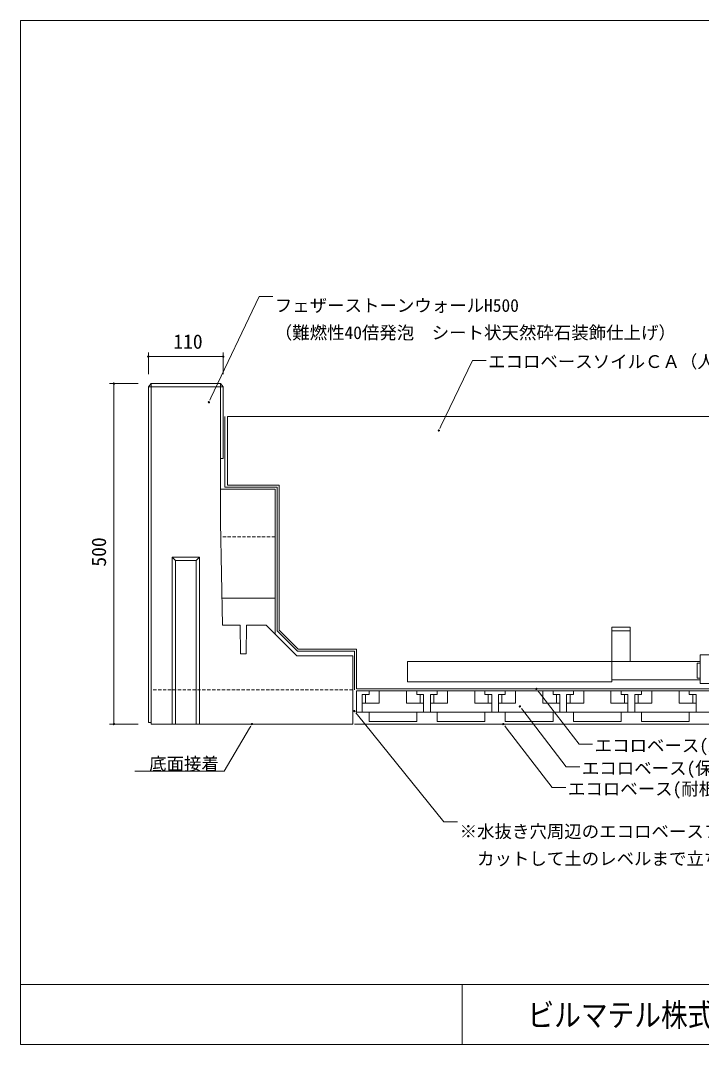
# Model space of a CAD drawing. Units: millimetres, scale not verified. Extents: x -1100 to 1100, y -752 to 752.
# Drawn here: x -1100 to -100, y -752 to 752 of the extents above; entities that cross this region are included whole.
import ezdxf
from ezdxf.enums import TextEntityAlignment as Align

# ---------------------------------------------------------------- set-up
doc = ezdxf.new("R2010")
doc.units = ezdxf.units.MM
doc.header["$LTSCALE"] = 4
doc.header["$PDMODE"] = 32
doc.header["$PDSIZE"] = 2
doc.linetypes.add('DASHED1', pattern=[1.8, 1.2, -0.6])
for name, color, linetype, lineweight in [('0-9_図面枠', 7, 'Continuous', 18), ('0-A_寸法', 7, 'Continuous', 18), ('0-B_耐根', 5, 'Continuous', 18), ('0-C_地下支柱', 2, 'Continuous', 18), ('0-D_透水', 6, 'Continuous', 18), ('0-E_文字', 7, 'Continuous', 18), ('0-F_ｳｫ_ﾙ', 7, 'Continuous', 18), ('1-0_ｿｲﾙ', 2, 'Continuous', 18), ('1-1_ﾏｯﾄ45', 2, 'Continuous', 18)]:
    doc.layers.add(name, color=color, linetype=linetype, lineweight=lineweight)
doc.styles.add('ＭＳ ゴシック', font='')
doc.styles.get('ＭＳ ゴシック').set_extended_font_data('MS Gothic')

msp = doc.modelspace()

# ---------------------------------------------------------------- linework, layer by layer
at = {"layer": '0-9_図面枠'}
for p, q in [((-1100, -664), (1100, -664)), ((-451.825, -664), (-451.825, -752))]:
    msp.add_line(p, q, dxfattribs=at)
msp.add_lwpolyline([(-1100, 752), (1100, 752), (1100, -752), (-1100, -752)], close=True, dxfattribs=at)
at = {"layer": '0-A_寸法'}
for p, q in [((-912.363, 232.463), (-912.363, 264.567)), ((-802.363, 232.463), (-802.363, 264.567)), ((-927.113, 218.713), (-969.162, 218.713)), ((-927.113, -281.287), (-969.162, -281.287))]:
    msp.add_line(p, q, dxfattribs=at)
for points in [[(-912.363, 258.317), (-802.363, 258.317), (-912.363, 258.317)], [(-962.912, -281.287), (-962.912, 218.713), (-962.912, -281.287)]]:
    msp.add_lwpolyline(points, dxfattribs=at)
for p in [(-912.363, 258.317), (-802.363, 258.317), (-962.912, 218.713), (-962.912, -281.287)]:
    msp.add_point(p, dxfattribs=at)
at = {"layer": '0-B_耐根'}
msp.add_line((-609.852, -281.277), (901.658, -281.277), dxfattribs=at)
msp.add_lwpolyline([(-800.276, 170.256), (-800.276, 66.713), (-723.363, 66.713), (-723.363, -144.459), (-693.534, -174.287), (-609.852, -174.287), (-609.852, -231.287)], dxfattribs=at)
at = {"layer": '0-C_地下支柱'}
for p, q in [((-232.056, -189.244), (-232.056, -139.244)), ((-232.056, -139.244), (-205.056, -139.244)), ((-232.056, -144.244), (-205.056, -144.244)), ((-205.056, -189.244), (-205.056, -139.244)), ((-232.056, -189.244), (-532.056, -189.244)), ((-532.056, -189.244), (-532.056, -219.244)), ((-232.056, -189.244), (-232.056, -219.244)), ((-107.056, -191.744), (-107.056, -213.744)), ((-102.556, -191.744), (-107.056, -191.744)), ((-232.056, -219.244), (-532.056, -219.244)), ((-102.556, -213.744), (-107.056, -213.744))]:
    msp.add_line(p, q, dxfattribs=at)
for points in [[(-75.556, -179.655), (-102.556, -179.655), (-102.556, -221.655), (-75.556, -221.655)], [(-102.556, -216.244), (-232.056, -216.244), (-232.056, -189.244), (-102.556, -189.244)]]:
    msp.add_lwpolyline(points, dxfattribs=at)
at = {"layer": '0-D_透水'}
msp.add_lwpolyline([(-796.353, 170.256), (-796.353, 69.713), (-720.363, 69.713), (-720.363, -143.202), (-692.288, -171.277), (-607.053, -171.277), (-607.053, -229.744), (901.658, -229.744)], dxfattribs=at)
at = {"layer": '0-E_文字'}
msp.add_line((-821.184, -350.601), (-932.202, -350.601), dxfattribs=at)
for points in [[(-822.039, 194.394), (-820.539, 197.556), (-749.813, 346.695), (-729.813, 346.695)], [(-484.374, 152.969), (-482.864, 156.127), (-436.756, 252.595), (-416.756, 252.595)], [(-340.61, -232.516), (-338.475, -235.289), (-280.268, -310.856), (-260.268, -310.856)], [(-364.837, -258.292), (-362.711, -261.072), (-299.028, -344.356), (-279.028, -344.356)], [(-762.139, -284.303), (-763.915, -287.319), (-801.184, -350.601), (-821.184, -350.601)], [(-389.211, -284.05), (-387.075, -286.822), (-319.494, -374.554), (-299.494, -374.554)]]:
    msp.add_lwpolyline(points, dxfattribs=at)
at = {"layer": '0-E_文字', "color": 5}
msp.add_lwpolyline([(-607.718, -265.019), (-605.519, -267.742), (-478.528, -425.06), (-458.528, -425.06)], dxfattribs=at)
at = {"layer": '0-E_文字'}
for p in [(-823.538, 191.232), (-485.883, 149.811), (-342.746, -229.744), (-366.963, -255.511), (-760.363, -281.287), (-391.347, -281.277)]:
    msp.add_point(p, dxfattribs=at)
at = {"layer": '0-E_文字', "color": 5}
msp.add_point((-609.916, -262.295), dxfattribs=at)
at = {"layer": '0-F_ｳｫ_ﾙ'}
for p, q in [((-908.363, 218.713), (-912.363, 213.713)), ((-912.363, 213.713), (-802.363, 213.713)), ((-912.363, -279.287), (-912.363, 213.713)), ((-908.363, -281.287), (-908.363, 218.713)), ((-908.363, 218.713), (-806.363, 218.713)), ((-806.363, 218.713), (-802.363, 213.713)), ((-806.363, 218.713), (-806.363, 14.713)), ((-802.363, 213.713), (-802.363, 108.713)), ((-806.363, 108.713), (-802.363, 108.713)), ((-726.363, 63.713), (-806.363, 63.713)), ((-726.363, 63.713), (-726.363, -149.287)), ((-908.363, -281.287), (-908.363, 14.713)), ((-806.363, 14.713), (-803.727, -136.287)), ((-877.363, -36.287), (-837.363, -36.287)), ((-877.363, -281.287), (-877.363, -36.287)), ((-872.363, -281.287), (-872.363, -41.287)), ((-837.363, -36.287), (-842.363, -41.287)), ((-842.363, -41.287), (-842.363, -281.287)), ((-837.363, -36.287), (-837.363, -281.287)), ((-726.363, -96.287), (-804.425, -96.287)), ((-803.727, -136.287), (-777.363, -136.287)), ((-777.363, -136.287), (-776.863, -178.287)), ((-768.863, -178.287), (-768.363, -136.287)), ((-768.363, -136.287), (-739.363, -136.287)), ((-776.863, -178.287), (-768.863, -178.287)), ((-612.363, -181.287), (-612.363, -281.287)), ((-908.363, -279.287), (-912.363, -279.287)), ((-612.363, -281.287), (-908.363, -281.287))]:
    msp.add_line(p, q, dxfattribs=at)
at = {"layer": '0-F_ｳｫ_ﾙ', "linetype": 'DASHED1'}
for p, q in [((-726.363, -6.287), (-805.996, -6.287)), ((-612.363, -231.287), (-908.362, -231.287))]:
    msp.add_line(p, q, dxfattribs=at)
at = {"layer": '0-F_ｳｫ_ﾙ'}
for points in [[(-877.363, -36.287), (-872.363, -41.287), (-842.363, -41.287)], [(-739.363, -136.287), (-694.363, -181.287), (-612.363, -181.287)]]:
    msp.add_lwpolyline(points, dxfattribs=at)
at = {"layer": '1-0_ｿｲﾙ'}
msp.add_line((-796.353, 170.256), (901.658, 170.256), dxfattribs=at)
at = {"layer": '1-1_ﾏｯﾄ45'}
for p, q in [((-607.053, -232.744), (901.658, -232.744)), ((-607.053, -232.744), (-607.053, -263.744)), ((-598.406, -237.744), (-598.406, -263.744)), ((-598.406, -237.744), (-588.407, -237.744)), ((-593.407, -237.744), (-593.407, -250.744)), ((-588.407, -232.744), (-588.407, -237.744)), ((-573.407, -232.744), (-573.407, -250.744)), ((-533.407, -232.744), (-533.407, -250.744)), ((-518.407, -232.744), (-518.407, -237.744)), ((-518.407, -237.744), (-508.407, -237.744)), ((-513.406, -237.744), (-513.406, -250.744)), ((-508.407, -237.744), (-508.407, -263.744)), ((-498.407, -237.744), (-498.407, -263.744)), ((-498.407, -237.744), (-488.407, -237.744)), ((-493.407, -237.744), (-493.407, -250.744)), ((-488.407, -232.744), (-488.407, -237.744)), ((-473.407, -232.744), (-473.407, -250.744)), ((-433.407, -232.744), (-433.407, -250.744)), ((-413.407, -237.744), (-413.407, -250.744)), ((-408.407, -237.744), (-408.407, -263.744)), ((-398.407, -237.744), (-398.407, -263.744)), ((-398.407, -237.744), (-388.406, -237.744)), ((-393.407, -237.744), (-393.407, -250.744)), ((-388.406, -232.744), (-388.406, -237.744)), ((-373.406, -232.744), (-373.406, -250.744)), ((-333.407, -232.744), (-333.407, -250.744)), ((-313.407, -237.744), (-313.407, -250.744)), ((-308.407, -237.744), (-308.407, -263.744)), ((-298.406, -237.744), (-288.407, -237.744)), ((-298.406, -237.744), (-298.406, -263.744)), ((-293.407, -237.744), (-293.407, -250.744)), ((-288.407, -232.744), (-288.407, -237.744)), ((-273.407, -232.744), (-273.407, -250.744)), ((-218.407, -232.744), (-218.407, -237.744)), ((-218.407, -237.744), (-208.407, -237.744)), ((-213.406, -237.744), (-213.406, -250.744)), ((-208.407, -237.744), (-208.407, -263.744)), ((-198.406, -237.744), (-188.407, -237.744)), ((-198.406, -237.744), (-198.406, -263.744)), ((-193.407, -237.744), (-193.407, -250.744)), ((-188.407, -232.744), (-188.407, -237.744)), ((-173.406, -232.744), (-173.406, -250.744)), ((-133.407, -232.744), (-133.407, -250.744)), ((-118.407, -232.744), (-118.407, -237.744)), ((-118.407, -237.744), (-108.406, -237.744)), ((-113.407, -237.744), (-113.407, -250.744)), ((-108.406, -237.744), (-108.406, -263.744)), ((-598.406, -250.744), (-573.407, -250.744)), ((-533.407, -250.744), (-508.407, -250.744)), ((-498.407, -250.744), (-473.407, -250.744)), ((-433.407, -250.744), (-408.407, -250.744)), ((-398.407, -250.744), (-373.406, -250.744)), ((-333.407, -250.744), (-308.407, -250.744)), ((-298.406, -250.744), (-273.407, -250.744)), ((-198.406, -250.744), (-173.406, -250.744)), ((-133.407, -250.744), (-108.406, -250.744)), ((-607.053, -263.744), (901.658, -263.744)), ((-588.407, -273.744), (-588.407, -263.744)), ((-518.407, -273.744), (-518.407, -263.744)), ((-488.407, -273.744), (-488.407, -263.744)), ((-418.407, -273.744), (-418.407, -263.744)), ((-388.406, -273.744), (-388.406, -263.744)), ((-318.407, -273.744), (-318.407, -263.744)), ((-288.407, -273.744), (-288.407, -263.744)), ((-218.407, -273.744), (-218.407, -263.744)), ((-188.407, -273.744), (-188.407, -263.744)), ((-118.407, -273.744), (-118.407, -263.744)), ((-588.407, -277.744), (-588.407, -273.744)), ((-588.407, -277.744), (-518.407, -277.744)), ((-518.407, -277.744), (-518.407, -273.744)), ((-488.407, -277.744), (-488.407, -273.744)), ((-488.407, -277.744), (-418.407, -277.744)), ((-418.407, -277.744), (-418.407, -273.744)), ((-388.406, -277.744), (-388.406, -273.744)), ((-388.406, -277.744), (-318.407, -277.744)), ((-318.407, -277.744), (-318.407, -273.744)), ((-288.407, -277.744), (-288.407, -273.744)), ((-288.407, -277.744), (-218.407, -277.744)), ((-218.407, -277.744), (-218.407, -273.744)), ((-188.407, -277.744), (-188.407, -273.744)), ((-188.407, -277.744), (-118.407, -277.744)), ((-118.407, -277.744), (-118.407, -273.744))]:
    msp.add_line(p, q, dxfattribs=at)
for points in [[(-418.407, -232.744), (-418.407, -237.744), (-408.407, -237.744)], [(-318.407, -232.744), (-318.407, -237.744), (-308.407, -237.744)], [(-233.406, -232.744), (-233.406, -250.744), (-208.407, -250.744)]]:
    msp.add_lwpolyline(points, dxfattribs=at)

# ---------------------------------------------------------------- texts
at = {"layer": '0-9_図面枠', "style": 'ＭＳ ゴシック', "width": 0.85}
msp.add_text('ビルマテル株式会社', height=33.78, dxfattribs=at).set_placement((-355.831, -735.648), align=Align.BOTTOM_LEFT)
at = {"layer": '0-A_寸法', "style": 'ＭＳ ゴシック'}
msp.add_text('110', height=21.11, dxfattribs=at).set_placement((-875.723, 263.537), align=Align.BOTTOM_LEFT)
msp.add_text('500', height=21.11, rotation=90, dxfattribs=at).set_placement((-968.132, -50.147), align=Align.BOTTOM_LEFT)
at = {"layer": '0-E_文字', "style": 'ＭＳ ゴシック'}
for s, p in [('フェザーストーンウォールH500', (-726.813, 318.472)), ('（難燃性40倍発泡\u3000シート状天然砕石装飾仕上げ）', (-726.813, 278.472)), ('エコロベースソイルＣＡ（人工軽量土壌）', (-413.756, 236.009)), ('エコロベース(透水)シート（ポリエステルｔ=0.24）', (-257.268, -327.849)), ('底面接着', (-911.224, -354.761)), ('エコロベース(保水・排水)マット45（難燃性40倍発泡1000x1000xt45）', (-276.028, -361.196)), ('エコロベース(耐根)フィルム（ポリエチレンｔ=0.3）', (-296.494, -391.546))]:
    msp.add_text(s, height=18.77, dxfattribs=at).set_placement(p, align=Align.BOTTOM_LEFT)
at = {"layer": '0-E_文字', "color": 5, "style": 'ＭＳ ゴシック'}
for s, p in [('※水抜き穴周辺のエコロベースフィルムは', (-455.528, -454.044)), ('\u3000カットして土のレベルまで立ち上げる', (-455.528, -494.044))]:
    msp.add_text(s, height=18.77, dxfattribs=at).set_placement(p, align=Align.BOTTOM_LEFT)

doc.saveas('drawing.dxf')
